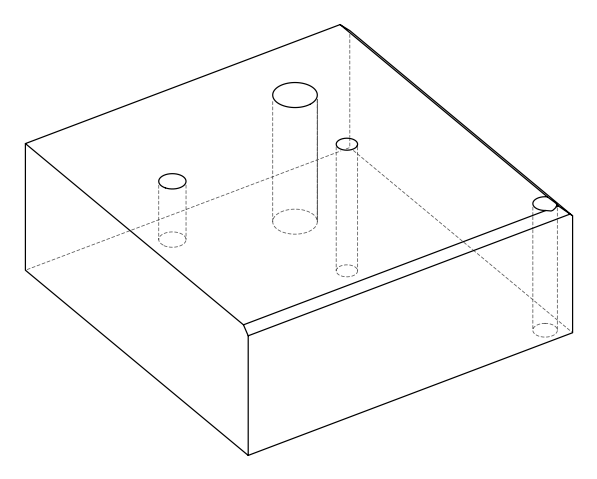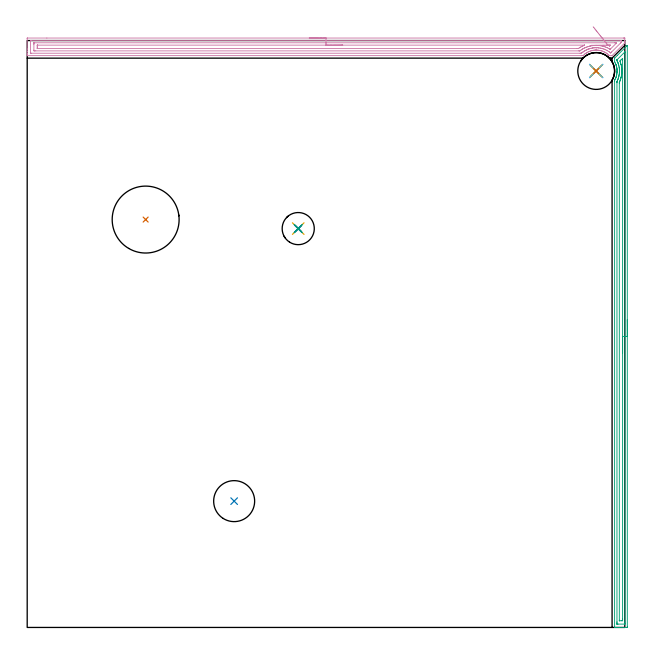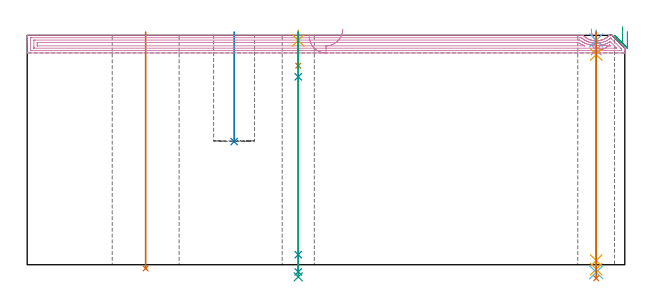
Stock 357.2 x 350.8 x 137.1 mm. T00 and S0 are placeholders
(PLAN: 13 operations, 10 tool changes, 24.2 min)
(1 INDEXABLE_INSERT_DRILL_THROUGH_HOLE_FROM_SOLID | STEP1HOLE_1 | NXT0302_035 | 0.57 min | 172214 mm3)
(2 INDEXABLE_INSERT_DRILL_BLIND_HOLE_FROM_SOLID | STEP1POCKET | NXT0302_020 | 0.26 min | 29776 mm3)
(3 AREA_MILL | FG_CHAMFER_SURFACE | UGT0205_001 | 8.48 min | 10126 mm3)
(4 AREA_MILL_1 | FG_CHAMFER_SURFACE_1 | UGT0205_001 | 11.65 min | 19478 mm3)
(5 SPOT_DRILL | STEP1HOLE | NXT0321_9005460120000 | 0.05 min | 189 mm3)
(6 SPOT_DRILL_1 | STEP1HOLE_2 | NXT0321_9005460120000 | 0.05 min | 172 mm3)
(7 DRILL_BLIND_HOLE_INTO_CENTER | STEP1HOLE | NXT0301_092 | 0.08 min | 1731 mm3)
(8 GUN_DRILL_THROUGH_HOLE | STEP1HOLE | UGT0307_009 | 0.68 min | 13582 mm3)
(9 DRILL_TO_ENLARGE_THROUGH_HOLE | STEP1HOLE | UGT0301_259 | 0.59 min | 24160 mm3)
(10 DRILL_BLIND_HOLE_INTO_CENTER_1 | STEP1HOLE_2 | NXT0301_029 | 0.04 min | 141 mm3)
(11 GUN_DRILL_THROUGH_HOLE_1 | STEP1HOLE_2 | UGT0307_001 | 0.61 min | 2499 mm3)
(12 SPADE_DRILL_TO_ENLARGE_THROUGH_HOLE | STEP1HOLE_2 | UGT0306_004 | 0.58 min | 16757 mm3)
(13 DRILL_TO_ENLARGE_THROUGH_HOLE_1 | STEP1HOLE_2 | UGT0301_053 | 0.59 min | 32429 mm3)
(TOOL NXT0302_035 | Index. Insert Drill 40mm [880-D4000L40-05] | D40 PA176 FL200 Z2)
(TOOL NXT0302_020 | Index. Insert Drill 24.5mm [880-D2450L25-03] | D24.5 PA176 FL74 Z2)
(TOOL UGT0205_001 | Chamfer Mill 20 x 3 x 45 deg. | D20 FL50 Z2)
(TOOL NXT0321_9005460120000 | NC Spot Drill, 142deg, 12mm, Carbide, Uncoated | D12 PA142 FL30 Z2)
(TOOL NXT0301_092 | Carbide Drill 12.1mm [860.1-1210-061A1-MM 2214] | D12.1 PA140 FL77 Z2)
(TOOL UGT0307_009 | Gun Drill 12 mm | D12 PA130 FL24 Z1)
(TOOL UGT0301_259 | Twist Drill 19.2 mm | D19.2 PA118 FL140 Z2)
(TOOL NXT0301_029 | Carbide Drill 5.8mm [860.1-0580-017A1-MM 2214] | D5.8 PA140 FL28 Z2)
(TOOL UGT0307_001 | Gun Drill 5 mm | D5 PA130 FL24 Z1)
(TOOL UGT0306_004 | Spade Drill 13.5mm | D13.5 PA132 FL10 Z2)
(TOOL UGT0301_053 | Twist Drill 22 mm | D22 PA118 FL150 Z2)
(OP 1 INDEXABLE_INSERT_DRILL_THROUGH_HOLE_FROM_SOLID)
G17 G21 G94 G90
T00 M6
G54
G17 G0 G90 X70.8 Y243.8 S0 M3
G43 Z147.1 H1
G94 G81 G98 Z-2.198 F250. R139.1
G80
M5
M2
(OP 2 INDEXABLE_INSERT_DRILL_BLIND_HOLE_FROM_SOLID)
G17 G21 G94 G90
T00 M6
G54
G17 G0 G90 X123.7 Y75.5 S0 M3
G43 Z147.1 H1
G94 G81 G98 Z73.6 F250. R139.1
G80
M5
M2
(OP 3 AREA_MILL)
G17 G21 G94 G90
T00 M6
G54
G17 G0 G90 X358.7 Y183.95 S1061 M3
G43 Z147.1 H0
Z139.5
G94 G1 Y183.912 Z138.628 F250.
Y183.798 Z137.763
Y183.609 Z136.912
Y183.347 Z136.08
Y183.013 Z135.274
Y182.61 Z134.5
Y182.141 Z133.764
Y181.61 Z133.072
Y181.021 Z132.429
Y180.378 Z131.84
Y179.686 Z131.308
Y178.95 Z130.84
Y178.176 Z130.437
Y177.37 Z130.103
Y176.538 Z129.841
Y175.686 Z129.652
Y174.822 Z129.538
Y173.95 Z129.5
Y0.619
X358.698 Y0.3 Z129.501
X358.694 Y0.01 Z129.504
X358.386 Y0. Z129.811
X354.028 Z134.166
X353.494 Z134.703
X353.157 Z135.039
X352.622 Z135.574
X352.285 Z135.909
X351.343 Z136.857
X351.221 Y0.001 Z136.971
X351.168 Y0.003 Z137.024
X351.103 Y0.01 Z137.088
X351.1 Y0.173 Z137.1
Y326.731
X351.105 Y327.062 Z137.09
X351.171 Y327.184 Z137.025
X351.362 Y327.542 Z136.837
X351.577 Y327.986 Z136.621
X351.679 Y328.22 Z136.517
X351.753 Y328.387 Z136.444
X351.774 Y328.435 Z136.423
X351.805 Y328.518 Z136.39
X351.881 Y328.712 Z136.316
X351.924 Y328.824 Z136.273
X352.063 Y329.215 Z136.135
X352.098 Y329.328 Z136.099
X352.222 Y329.773 Z135.973
X352.242 Y329.858 Z135.951
X352.285 Y330.024 Z135.913
X352.313 Y330.139 Z135.885
X352.332 Y330.221 Z135.864
X352.347 Y330.305 Z135.845
X352.421 Y330.666 Z135.776
X352.493 Y331.114 Z135.706
X352.545 Y331.56 Z135.655
X352.578 Y332.007 Z135.621
Y332.016
X352.579 Y332.072 Z135.618
X352.577 Y332.092 Z135.613
X352.586 Y332.316 Z135.607
X352.591 Y332.453 Z135.602
X352.586 Y332.9 Z135.604
X352.581 Y332.985 Z135.607
X352.567 Y333.346 Z135.63
X352.565 Y333.371 Z135.632
X352.526 Y333.793 Z135.669
X352.515 Y333.879 Z135.68
X352.469 Y334.24 Z135.728
X352.434 Y334.443 Z135.764
X352.392 Y334.686 Z135.805
X352.297 Y335.133 Z135.902
X352.236 Y335.371 Z135.964
X352.182 Y335.579 Z136.017
X352.156 Y335.666 Z136.042
X352.063 Y335.984 Z136.135
X352.02 Y336.112 Z136.179
X351.98 Y336.229 Z136.218
X351.891 Y336.471 Z136.308
X351.825 Y336.635 Z136.375
X351.707 Y336.92 Z136.491
X351.667 Y337.006 Z136.529
X351.585 Y337.188 Z136.613
X351.505 Y337.364 Z136.692
X351.171 Y338.016 Z137.025
X351.105 Y338.149 Z137.09
X351.1 Y338.346 Z137.1
Y340.133
X351.103 Y340.295 Z137.089
X351.18 Y340.381 Z137.017
X352.718 Y341.918 Z135.482
X358.254 Y347.455 Z129.944
X358.386 Y347.588 Z129.809
X358.526 Y347.727 Z129.672
X358.666 Y347.871 Z129.524
X358.691 Y347.885 Z129.498
X358.695 Z129.495
X358.7 Y347.76 Z129.5
Y173.95
X357.286 Z130.914
Y3.3
X357.285 Y2.642 Z130.915
X357.283 Y2.406 Z130.917
X357.279 Y2.078 Z130.921
X357.271 Y2.01 Z130.929
X357.172 Y2.005 Z131.028
X357.038 Y2.001 Z131.162
X353.157 Y2. Z135.043
X352.68 Y2.002 Z135.52
X352.552 Y2.007 Z135.648
X352.527 Y2.009 Z135.673
X352.521 Y2.053 Z135.679
X352.517 Y2.168 Z135.683
X352.516 Y2.406 Z135.684
X352.514 Y3.065 Z135.686
Y3.3
Y325.602
X352.515 Y325.837 Z135.685
X352.519 Y326.167 Z135.681
X352.521 Y326.33 Z135.679
X352.532 Y326.4 Z135.668
X352.83 Y327.065 Z135.37
X353.073 Y327.624 Z135.127
X353.083 Y327.649 Z135.117
X353.157 Y327.844 Z135.043
X353.328 Y328.342 Z134.872
X353.385 Y328.518 Z134.815
X353.53 Y329.029 Z134.67
X353.628 Y329.411 Z134.572
X353.671 Y329.594 Z134.529
X353.703 Y329.745 Z134.497
X353.808 Y330.305 Z134.392
X353.838 Y330.5 Z134.362
X353.931 Y331.198 Z134.269
X353.941 Y331.288 Z134.259
X353.997 Y332.092 Z134.203
X353.998 Y332.101 Z134.202
X354.001 Y333.013 Z134.199
X353.942 Y333.879 Z134.258
X353.933 Y333.976 Z134.267
X353.827 Y334.772 Z134.373
X353.784 Y335.023 Z134.416
X353.654 Y335.666 Z134.546
X353.553 Y336.072 Z134.647
X353.419 Y336.559 Z134.781
X353.357 Y336.767 Z134.843
X353.157 Y337.362 Z135.043
X353.123 Y337.452 Z135.077
X353.1 Y337.511 Z135.101
X352.733 Y338.346 Z135.467
X352.603 Y338.627 Z135.597
X352.554 Y338.736 Z135.646
X352.527 Y338.798 Z135.673
X352.521 Y338.841 Z135.679
X352.518 Y339.001 Z135.682
X352.52 Y339.239 Z135.68
X352.521 Y339.256 Z135.679
X352.536 Y339.276 Z135.664
X352.576 Y339.322 Z135.624
X352.659 Y339.409 Z135.541
X356.957 Y343.707 Z131.243
X357.065 Y343.811 Z131.135
X357.245 Y343.983 Z130.955
X357.279 Y344.008 Z130.921
X357.282 Y343.946 Z130.918
X357.284 Y343.707 Z130.916
X357.285 Y343.509 Z130.915
X357.286 Y173.95 Z130.914
X355.872 Z132.328
X355.871 Y4.984 Z132.329
X355.868 Y4.193 Z132.332
X355.866 Y4.097 Z132.334
X355.859 Y4.01 Z132.341
X355.772 Y4.008 Z132.428
X355.088 Y4.001 Z133.112
X354.028 Z134.172
X353.966 Y4.003 Z134.234
X353.944 Y4.006 Z134.256
X353.936 Y4.009 Z134.264
X353.934 Y4.024 Z134.266
X353.931 Y4.091 Z134.269
X353.929 Y4.193 Z134.271
Y4.296
Y325.046
X353.931 Y325.442 Z134.269
X353.933 Y325.639 Z134.267
X353.935 Y325.736 Z134.265
X353.968 Y325.837 Z134.232
X353.985 Y325.882 Z134.215
X354.028 Y325.987 Z134.172
X354.244 Y326.51 Z133.956
X354.332 Y326.731 Z133.868
X354.488 Y327.153 Z133.712
X354.651 Y327.624 Z133.549
X354.71 Y327.819 Z133.49
X354.9 Y328.482 Z133.3
X354.907 Y328.51 Z133.293
X354.909 Y328.518 Z133.291
X355.07 Y329.238 Z133.13
X355.103 Y329.411 Z133.097
X355.207 Y329.99 Z132.993
X355.251 Y330.305 Z132.949
X355.312 Y330.776 Z132.888
X355.353 Y331.198 Z132.847
X355.379 Y331.601 Z132.821
X355.406 Y332.092 Z132.794
X355.41 Y332.463 Z132.79
X355.411 Y332.985 Z132.789
X355.393 Y333.374 Z132.807
X355.36 Y333.879 Z132.84
X355.321 Y334.34 Z132.879
X355.265 Y334.772 Z132.935
X355.178 Y335.381 Z133.022
X355.124 Y335.666 Z133.076
X354.95 Y336.508 Z133.25
X354.938 Y336.559 Z133.262
X354.9 Y336.709 Z133.3
X354.688 Y337.452 Z133.512
X354.587 Y337.774 Z133.613
X354.386 Y338.346 Z133.814
X354.305 Y338.576 Z133.895
X354.339 Y338.628 Z133.861
X354.919 Y339.22 Z133.281
X355.772 Y340.072 Z132.428
X355.802 Y340.102 Z132.398
X355.834 Y340.133 Z132.366
X355.852 Y340.141 Z132.348
X355.866 Y340.146 Z132.334
X355.867 Y340.133 Z132.333
X355.87 Y340.069 Z132.33
X355.871 Y340.031 Z132.329
X355.872 Y339.239 Z132.328
Y173.95
Y173.078 Z132.367
Y172.213 Z132.48
Y171.362 Z132.669
Y170.53 Z132.932
Y169.724 Z133.265
Y168.95 Z133.668
Y168.214 Z134.137
Y167.522 Z134.668
Y166.879 Z135.257
Y166.29 Z135.901
Y165.758 Z136.593
Y165.29 Z137.328
Y164.887 Z138.102
Y164.553 Z138.908
Y164.291 Z139.74
Y164.102 Z140.592
Y163.988 Z141.457
Y163.95 Z142.328
G0 Z147.1
M5
M2
(OP 4 AREA_MILL_1)
G17 G21 G94 G90
T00 M6
G54
G17 G0 G90 X168.6 Y352.3 S1061 M3
G43 Z147.1 H0
Z136.6
G94 G1 X168.638 Z135.728 F250.
X168.752 Z134.864
X168.941 Z134.012
X169.203 Z133.18
X169.537 Z132.374
X169.94 Z131.6
X170.408 Z130.864
X170.94 Z130.172
X171.529 Z129.529
X172.172 Z128.94
X172.864 Z128.409
X173.6 Z127.94
X174.374 Z127.537
X175.18 Z127.203
X176.012 Z126.941
X176.864 Z126.752
X177.728 Z126.638
X178.6 Z126.6
X356.569
X356.805 Y352.298 Z126.602
X357.197 Y352.291 Z126.606
X357.2 Y352.246 Z126.652
Y351.005 Z127.89
Y350.28 Z128.619
Y349.972 Z128.928
Y349.665 Z129.231
X357.19 Y349.39 Z129.507
X357.127 Y349.326 Z129.572
X357.048 Y349.247 Z129.651
X349.745 Y341.945 Z136.954
X349.595 Y341.803 Z137.089
X349.414 Y341.8 Z137.1
X348.072
X347.961 Y341.804 Z137.089
X347.86 Y341.893 Z137.004
X347.725 Y342.024 Z136.874
X347.537 Y342.201 Z136.696
X347.374 Y342.348 Z136.55
X347.206 Y342.491 Z136.407
X346.643 Y342.937 Z135.96
X346.42 Y343.095 Z135.801
X346.335 Y343.155 Z135.741
X346.284 Y343.189 Z135.707
X346.022 Y343.364 Z135.533
X345.749 Y343.533 Z135.365
X345.305 Y343.781 Z135.117
X344.855 Y344.015 Z134.885
X344.608 Y344.13 Z134.769
X344.358 Y344.238 Z134.659
X344.048 Y344.357 Z134.537
X343.961 Y344.392 Z134.504
X343.772 Y344.459 Z134.439
X343.516 Y344.548 Z134.35
X343.067 Y344.684 Z134.214
X342.621 Y344.799 Z134.1
X342.374 Y344.853 Z134.047
X342.259 Y344.875 Z134.02
X342.174 Y344.894 Z134.002
X341.727 Y344.971 Z133.927
X341.28 Y345.029 Z133.869
X341.238 Y345.033 Z133.866
X340.833 Y345.067 Z133.829
X340.471 Y345.082 Z133.808
X340.386 Y345.088 Z133.806
X340.332 Y345.089
X340.24 Z133.803
X340.145 Y345.09
X340.086 Z133.802
X339.95 Y345.093 Z133.806
X339.939
X339.577 Y345.078 Z133.817
X339.492 Y345.075 Z133.82
X339.045 Y345.042 Z133.856
X339. Y345.037 Z133.861
X338.682 Y344.999 Z133.896
X338.598 Y344.99 Z133.907
X338.151 Y344.918 Z133.979
X337.704 Y344.83 Z134.07
X337.256 Y344.72 Z134.18
X336.81 Y344.59 Z134.308
X336.362 Y344.437 Z134.459
X335.917 Y344.27 Z134.628
X335.841 Y344.239 Z134.66
X335.403 Y344.037 Z134.859
X335.023 Y343.851 Z135.047
X334.596 Y343.615 Z135.283
X334.176 Y343.366 Z135.534
X334.129 Y343.335 Z135.565
X333.678 Y343.02 Z135.879
X333.235 Y342.69 Z136.208
X333.194 Y342.655 Z136.242
X332.997 Y342.491 Z136.407
X332.422 Y341.967 Z136.931
X332.341 Y341.892 Z137.003
X332.24 Y341.803 Z137.089
X331.528 Y341.8 Z137.1
X0.184
X0.01 Y341.802 Z137.088
X0.002 Y341.97 Z136.923
X0. Y342.143 Z136.757
Y342.37 Z136.53
Y343.095 Z135.8
Y344.336 Z134.561
Y345.732 Z133.164
Y351.884 Z127.014
X0.002 Y352.144 Z126.753
X0.01 Y352.292 Z126.606
X0.16 Y352.299 Z126.599
X11.755 Y352.3 Z126.6
X178.6
Y350.886 Z128.014
X354.78 Y350.885 Z128.015
X354.903 Y350.884 Z128.016
X355.147 Y350.879 Z128.021
X355.191 Y350.871 Z128.029
X355.195 Y350.838 Z128.062
X355.197 Y350.803 Z128.097
X355.199 Y350.593 Z128.307
X355.197 Y350.126 Z128.774
X355.193 Y349.92 Z128.98
X355.19 Y349.87 Z129.03
X355.172 Y349.834 Z129.066
X355.127 Y349.785 Z129.115
X354.78 Y349.43 Z129.47
X354.688 Y349.338 Z129.562
X349.324 Y343.974 Z134.926
X348.922 Y343.579 Z135.321
X348.783 Y343.445 Z135.455
X348.738 Y343.411 Z135.489
X348.65 Y343.476 Z135.424
X348.52 Y343.574 Z135.326
X347.994 Y343.974 Z134.926
X347.625 Y344.231 Z134.669
X346.888 Y344.698 Z134.202
X346.731 Y344.786 Z134.114
X346.607 Y344.853 Z134.047
X345.837 Y345.243 Z133.657
X345.125 Y345.552 Z133.348
X344.942 Y345.621 Z133.279
X344.636 Y345.732 Z133.168
X344.048 Y345.919 Z132.981
X343.774 Y346.001 Z132.899
X343.154 Y346.156 Z132.744
X342.606 Y346.27 Z132.63
X342.259 Y346.329 Z132.571
X341.555 Y346.424 Z132.476
X341.365 Y346.44 Z132.46
X340.587 Y346.496 Z132.404
X340.471 Y346.503 Z132.397
X340.433 Y346.504 Z132.396
X340.415
X340.363
X339.577 Y346.489 Z132.411
X338.852 Y346.444 Z132.456
X338.682 Y346.427 Z132.473
X338.054 Y346.349 Z132.551
X337.93 Y346.331 Z132.569
X337.788 Y346.306 Z132.594
X337.299 Y346.212 Z132.688
X336.894 Y346.121 Z132.779
X336.577 Y346.043 Z132.857
X335.999 Y345.877 Z133.023
X335.887 Y345.842 Z133.058
X335.555 Y345.732 Z133.168
X335.226 Y345.613 Z133.287
X335.194 Y345.601 Z133.299
X335.155 Y345.585 Z133.315
X335.105 Y345.565 Z133.335
X334.601 Y345.348 Z133.552
X334.211 Y345.167 Z133.733
X333.998 Y345.062 Z133.838
X333.591 Y344.853 Z134.047
X333.414 Y344.757 Z134.143
X333.376 Y344.735 Z134.165
X333.316 Y344.7 Z134.2
X332.861 Y344.421 Z134.479
X332.422 Y344.128 Z134.772
X332.33 Y344.064 Z134.836
X332.206 Y343.974 Z134.926
X331.823 Y343.683 Z135.217
X331.528 Y343.446 Z135.454
X331.334 Y343.285 Z135.615
X331.282 Y343.243 Z135.657
X331.255 Y343.223 Z135.677
X331.212 Y343.221 Z135.679
X331.02 Y343.217 Z135.683
X330.633 Y343.215 Z135.685
X330.512 Y343.214 Z135.686
X2.42 Y343.215 Z135.685
X2.297 Y343.216 Z135.684
X2.054 Y343.221 Z135.679
X2.009 Y343.229 Z135.671
X2.005 Y343.262 Z135.638
X2.003 Y343.297 Z135.603
X2. Y343.507 Z135.393
Y350.539 Z128.361
X2.002 Y350.677 Z128.223
X2.005 Y350.787 Z128.113
X2.01 Y350.859 Z128.041
X2.018 Y350.879 Z128.021
X2.542 Y350.886 Z128.014
X178.6
Y349.472 Z129.428
X351.203 Y349.471 Z129.429
X351.87 Y349.47 Z129.43
X352.097 Y349.468 Z129.432
X352.308 Y349.465 Z129.435
X352.142 Y349.247 Z129.653
X352.122 Y349.223 Z129.677
X352.097 Y349.197 Z129.703
X348.576 Y345.676 Z133.224
X348.52 Y345.621 Z133.279
X348.496 Y345.603 Z133.297
X348.485 Y345.598 Z133.302
X348.477 Y345.601 Z133.299
X348.419 Y345.632 Z133.268
X348.249 Y345.732 Z133.168
X347.852 Y345.954 Z132.946
X347.625 Y346.075 Z132.825
X346.897 Y346.447 Z132.453
X346.731 Y346.521 Z132.379
X346.668 Y346.548 Z132.352
X346.519 Y346.611 Z132.289
X345.837 Y346.883 Z132.017
X345.381 Y347.042 Z131.858
X344.942 Y347.184 Z131.716
X344.588 Y347.292 Z131.608
X344.117 Y347.422 Z131.478
X344.048 Y347.439 Z131.461
X343.844 Y347.489 Z131.411
X343.154 Y347.63 Z131.27
X342.977 Y347.663 Z131.237
X342.259 Y347.768 Z131.132
X341.93 Y347.813 Z131.087
X341.365 Y347.861 Z131.039
X340.96 Y347.888 Z131.012
X340.471 Y347.912 Z130.988
X340.043 Y347.91 Z130.99
X339.577 Y347.904 Z130.996
X339.175 Y347.884 Z131.016
X338.682 Y347.853 Z131.047
X338.345 Y347.821 Z131.079
X337.788 Y347.75 Z131.15
X337.556 Y347.717 Z131.183
X336.894 Y347.603 Z131.297
X336.797 Y347.584 Z131.316
X336.353 Y347.489 Z131.411
X336.069 Y347.42 Z131.48
X335.999 Y347.402 Z131.498
X335.376 Y347.223 Z131.677
X335.105 Y347.141 Z131.759
X334.703 Y347.005 Z131.895
X334.211 Y346.826 Z132.074
X334.054 Y346.765 Z132.135
X333.677 Y346.611 Z132.289
X333.428 Y346.5 Z132.4
X333.316 Y346.448 Z132.452
X332.83 Y346.21 Z132.69
X332.422 Y345.998 Z132.902
X332.248 Y345.903 Z132.997
X331.946 Y345.732 Z133.168
X331.686 Y345.576 Z133.324
X331.528 Y345.476 Z133.424
X331.153 Y345.221 Z133.679
X330.633 Y344.861 Z134.039
X330.398 Y344.693 Z134.207
X330.326 Y344.642 Z134.258
X330.195 Y344.635 Z134.265
X329.965 Y344.631 Z134.269
X329.739 Y344.629 Z134.271
X5.103
X4.433 Y344.632 Z134.268
X4.209 Y344.636 Z134.264
X4.01 Y344.654 Z134.246
X4.005 Y344.853 Z134.047
X4.001 Y345.057 Z133.843
X4. Y348.573 Z130.327
X4.004 Y349.247 Z129.653
X4.007 Y349.445 Z129.455
X4.017 Y349.465 Z129.435
X4.039 Y349.467 Z129.433
X4.095 Y349.47 Z129.43
X4.209 Y349.471 Z129.429
X178.6 Y349.472 Z129.428
Y348.057 Z130.843
X333.024
X333.139 Y348.056 Z130.844
X333.187 Y348.054 Z130.846
X333.177 Y348.048 Z130.852
X332.61 Y347.806 Z131.094
X332.422 Y347.724 Z131.176
X332.259 Y347.649 Z131.251
X331.92 Y347.489 Z131.411
X331.659 Y347.36 Z131.54
X331.528 Y347.292 Z131.608
X331.082 Y347.049 Z131.851
X330.633 Y346.799 Z132.101
X330.514 Y346.728 Z132.172
X330.322 Y346.611 Z132.289
X329.971 Y346.382 Z132.518
X329.487 Y346.062 Z132.838
X329.416 Y346.049 Z132.851
X328.845 Y346.045 Z132.855
X328.528 Y346.043 Z132.857
X6.149
X6.068 Y346.045 Z132.856
X6.032 Y346.047 Z132.853
X6.015 Y346.049 Z132.851
X6.01 Y346.065 Z132.835
X6.006 Y346.173 Z132.727
X6. Y346.608 Z132.292
Y347.487 Z131.413
X6.007 Y347.928 Z130.972
X6.01 Y348.036 Z130.864
X6.018 Y348.051 Z130.849
X6.052 Y348.053 Z130.847
X6.121 Y348.055 Z130.845
X6.314 Y348.057 Z130.843
X178.6
X179.472 Z130.881
X180.336 Z130.995
X181.188 Z131.183
X182.02 Z131.446
X182.826 Z131.78
X183.6 Z132.182
X184.336 Z132.651
X185.028 Z133.182
X185.671 Z133.772
X186.26 Z134.415
X186.792 Z135.107
X187.26 Z135.843
X187.663 Z136.617
X187.997 Z137.422
X188.259 Z138.255
X188.448 Z139.106
X188.562 Z139.971
X188.6 Z140.843
G0 Z147.1
X337.179 Y347.929
Z140.971
G1 X337.206 Y347.93 Z140.099
X337.309 Y347.931 Z139.233
X337.488 Y347.933 Z138.379
X337.74 Y347.936 Z137.544
X338.064 Y347.94 Z136.734
X338.457 Y347.945 Z135.955
X338.917 Y347.951 Z135.214
X339.439 Y347.957 Z134.515
X340.021 Y347.964 Z133.865
X340.656 Y347.972 Z133.268
X341.342 Y347.98 Z132.728
X342.072 Y347.989 Z132.251
X342.841 Y347.999 Z131.838
X343.642 Y348.009 Z131.495
X344.471 Y348.019 Z131.222
X345.32 Y348.029 Z131.023
X346.184 Y348.04 Z130.898
X347.055 Y348.05 Z130.85
X347.358 Y348.054 Z130.846
X347.625 Y348.056 Z130.844
X347.942 Y348.057 Z130.843
X348.22
X348.348 Y348.056 Z130.844
X348.43 Y348.053 Z130.847
X348.48 Y348.051 Z130.849
X348.47 Y348.03 Z130.87
X348.372 Y347.927 Z130.973
X348.225 Y347.779 Z131.121
X348.07 Y347.629 Z131.271
X348.052 Y347.613 Z131.287
X348.039 Y347.617 Z131.283
X348.002 Y347.63 Z131.27
X347.093 Y348.012 Z130.888
X347.073 Y348.027 Z130.873
X347.055 Y348.05 Z130.85
X346.613 Y348.606 Z130.343
X346.145 Y349.194 Z129.899
X345.655 Y349.81 Z129.523
X345.147 Y350.449 Z129.217
X344.624 Y351.107 Z128.983
X344.09 Y351.778 Z128.823
X343.549 Y352.458 Z128.739
X343.006 Y353.141 Z128.73
X342.465 Y353.821 Z128.798
X341.929 Y354.495 Z128.941
X341.404 Y355.156 Z129.159
X340.892 Y355.8 Z129.45
X340.397 Y356.421 Z129.811
X339.924 Y357.016 Z130.24
X339.477 Y357.579 Z130.733
X339.057 Y358.106 Z131.287
X338.67 Y358.594 Z131.898
X338.317 Y359.037 Z132.561
G0 Z147.1
M5
M2
(OP 5 SPOT_DRILL)
G17 G21 G94 G90
T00 M6
G54
G17 G0 G90 X162. Y238.4 S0 M3
G43 Z147.1 H0
G94 G81 G98 Z134.1 F250. R140.1
G80
M5
M2
(OP 6 SPOT_DRILL_1)
G17 G21 G94 G90
T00 M6
G54
G17 G0 G90 X340.1 Y332.6 S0 M3
G43 Z147.1 H0
G94 G81 G98 Z134.1 F250. R140.1
G80
M5
M2
(OP 7 DRILL_BLIND_HOLE_INTO_CENTER)
G17 G21 G94 G90
T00 M6
G54
G17 G0 G90 X162. Y238.4 S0 M3
G43 Z147.1 H1
G94 G81 G98 Z118.95 F250. R139.1
G80
M5
M2
(OP 8 GUN_DRILL_THROUGH_HOLE)
G17 G21 G94 G90
T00 M6
G54
G17 G0 G90 X162. Y238.4 M8
G43 Z147.1 H0
Z133.374
S716 M3
G94 G1 Z112.336 F125. M26
G4 X.084
Z6. F250.
G4 X.084
Z-4.298 F125.
G4 X.084
M5
M9
G0 Z133.374
Z147.1
M2
(OP 9 DRILL_TO_ENLARGE_THROUGH_HOLE)
G17 G21 G94 G90
T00 M6
G54
G17 G0 G90 X162. Y238.4 S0 M3
G43 Z147.1 H0
G94 G73 G98 Z-7.268 F250. Q18.046 R139.1
G80
M5
M2
(OP 10 DRILL_BLIND_HOLE_INTO_CENTER_1)
G17 G21 G94 G90
T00 M6
G54
G17 G0 G90 X340.1 Y332.6 S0 M3
G43 Z147.1 H1
G94 G81 G98 Z128.4 F250. R139.1
G80
M5
M2
(OP 11 GUN_DRILL_THROUGH_HOLE_1)
G17 G21 G94 G90
T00 M6
G54
G17 G0 G90 X340.1 Y332.6 M8
G43 Z147.1 H0
Z134.59
S716 M3
G94 G1 Z125.644 F125. M26
G4 X.084
Z2.5 F250.
G4 X.084
Z-2.666 F125.
G4 X.084
M5
M9
G0 Z134.59
Z147.1
M2
(OP 12 SPADE_DRILL_TO_ENLARGE_THROUGH_HOLE)
G17 G21 G94 G90
T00 M6
G54
G17 G0 G90 X340.1 Y332.6 S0 M3
G43 Z147.1 H0
G94 G73 G98 Z-4.505 F250. Q12.873 R139.1
G80
M5
M2
(OP 13 DRILL_TO_ENLARGE_THROUGH_HOLE_1)
G17 G21 G94 G90
T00 M6
G54
G17 G0 G90 X340.1 Y332.6 S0 M3
G43 Z147.1 H0
G94 G73 G98 Z-8.109 F250. Q20.744 R139.1
G80
M5
M2
